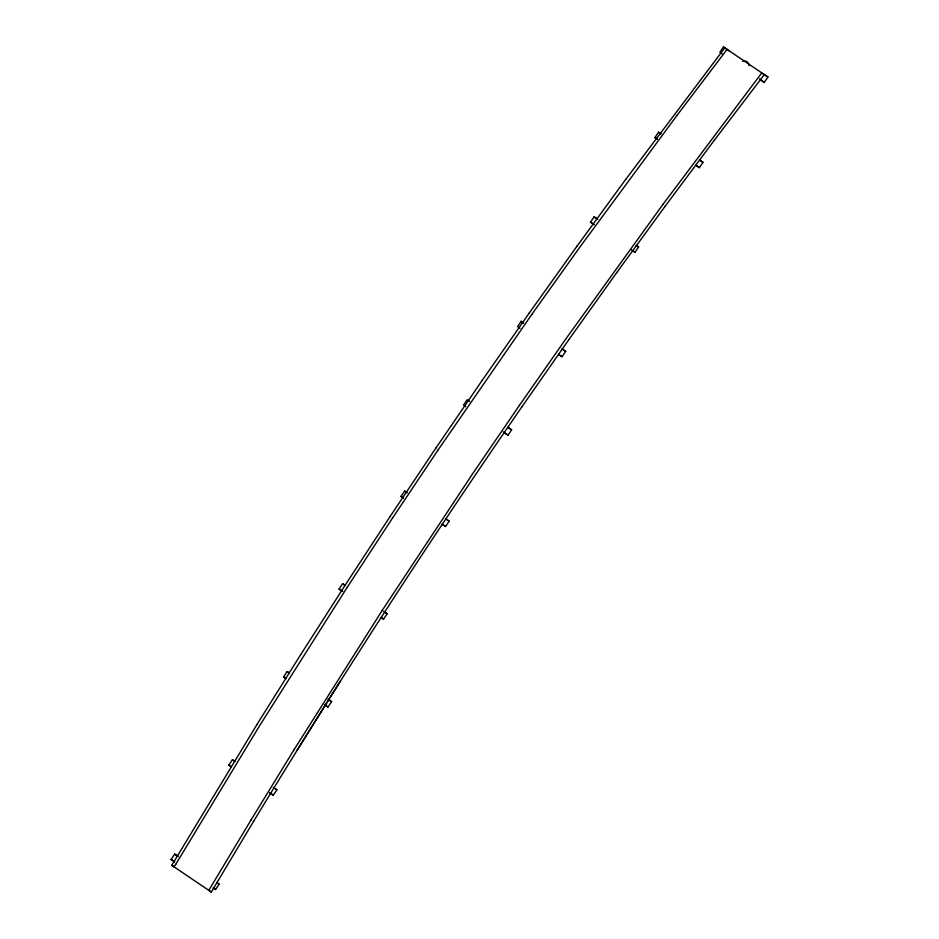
<?xml version="1.0" encoding="UTF-8"?>
<svg xmlns="http://www.w3.org/2000/svg" width="939" height="939" viewBox="0 0 939 939"><rect width="100%" height="100%" fill="white"/><g stroke="black" fill="none" stroke-linecap="round" stroke-linejoin="round"><path stroke-width="1.41" d="M251.124 819.853L208.81 890.313L211.31 892.05L171.79 865.312L257.016 724.427M175.687 864.42L259.469 725.941L347.453 586.934M211.31 892.05L253.589 821.343M251.1 819.9L294.083 749.639M253.542 821.425C338.815 680.634 428.29 542.39 521.826 406.951M256.957 724.497L300.668 654.671M294.06 749.686L382.138 610.538M296.536 751.153L340.188 681.409M300.621 654.753L345.036 585.373M344.977 585.443L390.096 516.52M347.418 586.981L392.502 518.105M382.103 610.585L472.986 473.244L519.455 405.308M390.037 516.603L435.849 448.126M392.467 518.152L438.243 449.746M403.324 497.952L401.059 496.402L404.686 491.05L407.092 492.682M342.465 591.37L339.061 589.058L342.688 583.706L345.094 585.337M523.586 322.91L521.18 321.291L517.553 326.643L519.971 328.251M593.906 224.515L590.502 222.203L594.129 216.85L597.732 219.292M285.796 678.451L283.531 676.913L287.158 671.561L289.564 673.181M234.832 761.353L232.426 759.721L228.799 765.085L231.064 766.623M657.171 139.136L654.906 137.599L658.532 132.235L660.939 133.866M174.466 861.756L171.062 859.443L174.689 854.091L178.293 856.532M759.557 79.193L764.311 82.397L767.938 77.045L723.453 46.95L719.826 52.302L722.091 53.852M171.79 865.312L174.102 866.756M724.72 47.959L625.714 179.408M174.067 866.803L175.722 864.373M727.032 49.403L677.207 115.133M445.556 526.474L441.952 524.044L445.544 526.497L449.171 521.145L445.556 518.704M383.558 619.13L381.152 617.51L383.546 619.153L387.173 613.801L383.57 611.359M504.431 432.785L507.999 435.191L511.614 429.827L508.011 427.386M562.05 356.714L558.447 354.273L562.038 356.738L565.665 351.374L562.062 348.944M638.602 246.957L636.219 245.361L638.614 246.934L634.987 252.298L631.419 249.891M328.028 706.985L324.424 704.543L328.016 707.008L331.643 701.644L328.028 699.203M273.296 795.157L269.693 792.716L273.284 795.169L276.911 789.816L273.296 787.375L276.899 789.84M761.775 72.902L662.934 204.397M695.822 165.287L699.391 167.682L703.006 162.33L699.402 159.888L702.994 162.353M764.24 74.697L714.403 140.169M215.559 889.515L213.153 887.895L215.547 889.538L219.174 884.174L216.768 882.554M435.802 448.208L482.306 380.213M438.208 449.793L531.803 314.424M482.247 380.295L529.443 312.769M519.42 405.355L566.616 337.84L662.969 204.35M521.767 407.021L568.964 339.495M529.385 312.851L577.262 245.807M531.767 314.471L579.598 247.485L677.242 115.086M568.905 339.578L616.782 272.533M577.215 245.889L625.761 179.326M616.735 272.615L665.281 206.064M665.235 206.146L714.45 140.087M763.161 73.864L767.914 77.057M562.085 349.003L565.654 351.397M508.034 427.445L511.602 429.851M445.591 518.762L449.159 521.157M384.779 612.216L387.161 613.813M329.249 700.06L331.631 701.668M216.78 882.601L219.163 884.198M759.51 79.122L764.323 82.374M654.917 137.575L657.323 139.207M695.799 165.229L699.402 167.67M590.514 222.179L594.129 224.621M632.593 250.643L634.999 252.274M469.535 401.364L467.141 399.744L463.514 405.096L465.779 406.634M503.198 431.917L508.011 435.168M401.07 496.391L403.477 498.01M339.085 589.046L342.688 591.488M283.543 676.89L285.949 678.521M228.811 765.062L231.217 766.694M171.086 859.431L174.689 861.861M723.441 46.973L729.098 50.823M658.521 132.258L660.786 133.796M594.117 216.862L597.509 219.174M521.168 321.302L523.434 322.852M404.674 491.074L406.939 492.611M342.676 583.729L344.942 585.267M287.146 671.573L289.412 673.11M232.414 759.745L234.68 761.283M174.677 854.103L176.943 855.652M742.749 61.422A4.296 4.296 0 0 1 748.911 65.589"/></g></svg>
